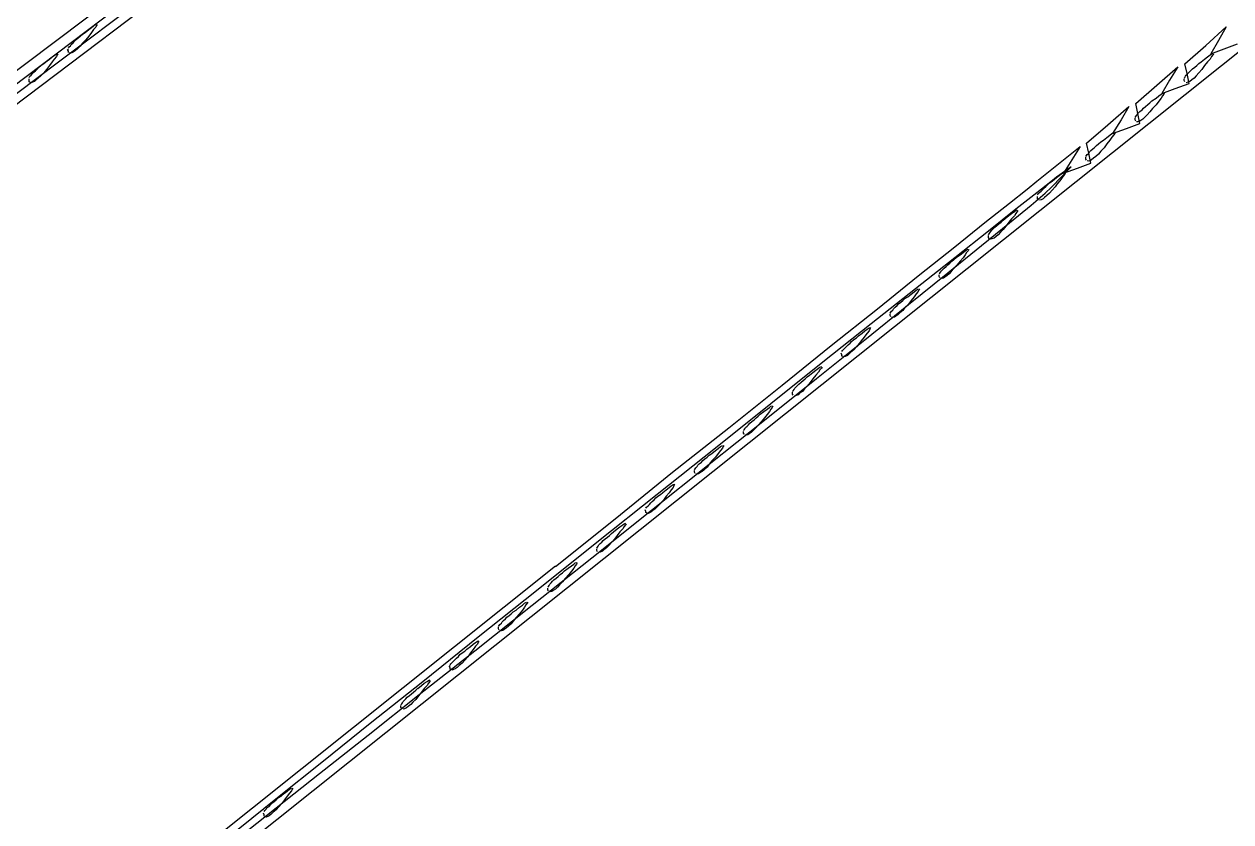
# Model space of a CAD drawing. Extents: x -125 to 152, y -90 to 100.
# Drawn here: x 138.54 to 140.331, y -66.917 to -65.733 of the extents above; entities that cross this region are included whole.
import ezdxf

# ---------------------------------------------------------------- set-up
doc = ezdxf.new("R2010")
doc.units = 0

msp = doc.modelspace()

# ---------------------------------------------------------------- linework, layer by layer
for p, q in [((141.5687, -64.7951), (138.5677, -67.1906)), ((137.1916, -66.811), (139.4489, -65.1062)), ((138.8979, -65.5419), (138.3749, -65.9373)), ((138.5885, -65.7902), (138.8645, -65.5823)), ((138.7145, -65.7109), (138.4791, -65.8888)), ((138.6395, -65.7375), (138.6427, -65.735)), ((138.6427, -65.735), (138.6458, -65.7332)), ((138.6458, -65.7332), (138.6458, -65.7332)), ((138.6468, -65.7348), (138.6458, -65.7374)), ((138.6479, -65.7331), (138.6468, -65.7348)), ((138.6166, -65.7557), (138.6198, -65.7531)), ((138.6198, -65.7531), (138.6229, -65.7505)), ((138.6229, -65.7505), (138.626, -65.7477)), ((138.626, -65.7477), (138.6302, -65.745)), ((138.6302, -65.745), (138.6354, -65.7409)), ((138.6354, -65.7505), (138.6312, -65.7562)), ((138.6354, -65.7409), (138.6395, -65.7375)), ((138.6395, -65.7452), (138.6354, -65.7505)), ((138.6427, -65.7408), (138.6395, -65.7452)), ((138.6458, -65.7374), (138.6427, -65.7408)), ((140.2937, -65.7642), (140.3239, -65.7369)), ((140.3239, -65.7369), (140.3124, -65.7568)), ((138.6041, -65.7705), (138.6052, -65.7694)), ((138.6052, -65.773), (138.6041, -65.7705)), ((138.6052, -65.7681), (138.6062, -65.7664)), ((138.6052, -65.7694), (138.6052, -65.7694)), ((138.6062, -65.7664), (138.6083, -65.7647)), ((138.6083, -65.7647), (138.6093, -65.7627)), ((138.6093, -65.7627), (138.6125, -65.7605)), ((138.6125, -65.7605), (138.6145, -65.7582)), ((138.6145, -65.7582), (138.6166, -65.7557)), ((138.6187, -65.7692), (138.6156, -65.772)), ((138.6229, -65.7656), (138.6187, -65.7692)), ((138.626, -65.7612), (138.6229, -65.7656)), ((138.6312, -65.7562), (138.626, -65.7612)), ((140.2625, -65.7915), (140.2937, -65.7642)), ((140.3124, -65.7568), (140.301, -65.7767)), ((140.301, -65.7767), (140.3208, -65.7694)), ((140.3208, -65.7694), (140.3406, -65.762)), ((138.5687, -65.7913), (138.5718, -65.7885)), ((138.5718, -65.7886), (138.577, -65.7845)), ((138.577, -65.7845), (138.5812, -65.7811)), ((138.5812, -65.7888), (138.577, -65.7942)), ((138.5812, -65.7811), (138.5854, -65.7785)), ((138.5843, -65.7845), (138.5812, -65.7888)), ((138.5874, -65.7809), (138.5843, -65.7845)), ((138.5854, -65.7785), (138.5874, -65.7769)), ((138.5874, -65.7769), (138.5895, -65.7759)), ((138.5885, -65.7783), (138.5874, -65.7809)), ((138.5895, -65.7767), (138.5885, -65.7783)), ((138.5895, -65.7759), (138.5895, -65.7759)), ((138.5895, -65.7759), (138.5895, -65.7759)), ((138.6052, -65.7748), (138.6052, -65.773)), ((138.6083, -65.7759), (138.6062, -65.7757)), ((138.6062, -65.7757), (138.6062, -65.7757)), ((138.6104, -65.7754), (138.6083, -65.7759)), ((138.6125, -65.7741), (138.6104, -65.7754)), ((138.6156, -65.772), (138.6125, -65.7741)), ((140.2833, -65.7913), (140.2864, -65.7885)), ((140.2864, -65.7886), (140.2916, -65.7845)), ((140.2916, -65.7845), (140.2958, -65.7811)), ((140.2958, -65.7888), (140.2916, -65.7942)), ((140.2958, -65.7811), (140.3, -65.7785)), ((140.3, -65.7845), (140.2958, -65.7888)), ((140.3, -65.7785), (140.302, -65.7769)), ((140.302, -65.7809), (140.3, -65.7845)), ((140.302, -65.7769), (140.3041, -65.7759)), ((140.3041, -65.7783), (140.302, -65.7809)), ((140.3041, -65.7759), (140.3041, -65.7759)), ((140.3051, -65.7767), (140.3041, -65.7783)), ((138.3302, -65.985), (138.5885, -65.7902)), ((138.55, -65.8083), (138.552, -65.8062)), ((138.552, -65.8062), (138.5541, -65.8041)), ((138.5541, -65.8041), (138.5562, -65.8018)), ((138.5562, -65.8018), (138.5593, -65.7993)), ((138.5593, -65.7993), (138.5614, -65.7968)), ((138.5614, -65.7968), (138.5645, -65.7941)), ((138.5645, -65.7941), (138.5687, -65.7913)), ((138.5687, -65.8049), (138.5645, -65.8092)), ((138.5729, -65.7999), (138.5687, -65.8049)), ((138.577, -65.7942), (138.5729, -65.7999)), ((140.2208, -65.8232), (140.252, -65.7959)), ((140.252, -65.7959), (140.2395, -65.8158)), ((140.2656, -65.8062), (140.2625, -65.7915)), ((140.2645, -65.8083), (140.2666, -65.8062)), ((140.2687, -65.821), (140.2656, -65.8062)), ((140.2666, -65.8062), (140.2687, -65.8041)), ((140.2687, -65.8041), (140.2708, -65.8018)), ((140.2708, -65.8018), (140.2739, -65.7993)), ((140.2739, -65.7993), (140.277, -65.7968)), ((140.277, -65.7968), (140.2802, -65.7941)), ((140.2833, -65.8049), (140.2791, -65.8092)), ((140.2802, -65.7941), (140.2833, -65.7913)), ((140.2874, -65.7999), (140.2833, -65.8049)), ((140.2916, -65.7942), (140.2874, -65.7999)), ((138.5468, -65.8117), (138.5479, -65.8101)), ((138.5468, -65.8166), (138.5468, -65.8141)), ((138.5468, -65.8183), (138.5468, -65.8166)), ((138.5489, -65.8194), (138.5468, -65.8183)), ((138.5479, -65.8101), (138.55, -65.8083)), ((138.552, -65.819), (138.55, -65.8196)), ((138.55, -65.8196), (138.55, -65.8196)), ((138.5551, -65.8177), (138.552, -65.819)), ((138.5573, -65.8156), (138.5551, -65.8177)), ((138.5604, -65.8127), (138.5573, -65.8156)), ((138.5645, -65.8092), (138.5604, -65.8127)), ((140.1895, -65.8505), (140.2208, -65.8232)), ((140.2395, -65.8158), (140.2281, -65.8358)), ((140.2479, -65.8283), (140.2687, -65.821)), ((140.2614, -65.813), (140.2625, -65.8117)), ((140.2614, -65.8166), (140.2614, -65.8141)), ((140.2625, -65.8183), (140.2614, -65.8166)), ((140.2625, -65.8117), (140.2635, -65.8101)), ((140.2635, -65.8101), (140.2645, -65.8083)), ((140.2666, -65.819), (140.2645, -65.8196)), ((140.2645, -65.8196), (140.2645, -65.8196)), ((140.2697, -65.8177), (140.2666, -65.819)), ((140.2729, -65.8156), (140.2697, -65.8177)), ((140.276, -65.8127), (140.2729, -65.8156)), ((140.2791, -65.8092), (140.276, -65.8127)), ((140.2135, -65.8468), (140.2197, -65.8426)), ((140.2197, -65.8426), (140.2239, -65.8393)), ((140.2239, -65.8393), (140.227, -65.8368)), ((140.227, -65.8426), (140.2239, -65.847)), ((140.227, -65.8368), (140.2302, -65.835)), ((140.2291, -65.8391), (140.227, -65.8426)), ((140.2281, -65.8358), (140.2479, -65.8283)), ((140.2312, -65.8366), (140.2291, -65.8391)), ((140.2302, -65.835), (140.2302, -65.835)), ((140.2322, -65.8348), (140.2312, -65.8366)), ((140.1479, -65.8823), (140.1791, -65.855)), ((140.1791, -65.855), (140.1677, -65.8749)), ((140.1927, -65.8653), (140.1895, -65.8505)), ((140.1958, -65.8622), (140.1989, -65.8599)), ((140.1989, -65.8599), (140.201, -65.8574)), ((140.201, -65.8574), (140.2041, -65.8549)), ((140.2041, -65.8549), (140.2072, -65.8522)), ((140.2072, -65.8522), (140.2104, -65.8495)), ((140.2104, -65.8495), (140.2135, -65.8468)), ((140.2145, -65.858), (140.2104, -65.863)), ((140.2197, -65.8523), (140.2145, -65.858)), ((140.2239, -65.847), (140.2197, -65.8523)), ((140.1677, -65.8749), (140.1552, -65.8948)), ((140.1885, -65.8711), (140.1895, -65.8698)), ((140.1885, -65.8748), (140.1885, -65.8722)), ((140.1895, -65.8766), (140.1885, -65.8748)), ((140.1895, -65.8698), (140.1906, -65.8682)), ((140.1906, -65.8682), (140.1916, -65.8665)), ((140.1927, -65.8777), (140.1906, -65.8775)), ((140.1906, -65.8775), (140.1906, -65.8775)), ((140.1916, -65.8665), (140.1937, -65.8644)), ((140.1958, -65.8801), (140.1927, -65.8653)), ((140.1947, -65.8772), (140.1927, -65.8777)), ((140.1937, -65.8644), (140.1958, -65.8622)), ((140.1968, -65.8758), (140.1947, -65.8772)), ((140.2, -65.8737), (140.1968, -65.8758)), ((140.2031, -65.8709), (140.2, -65.8737)), ((140.2062, -65.8673), (140.2031, -65.8709)), ((140.2104, -65.863), (140.2062, -65.8673)), ((140.1166, -65.9096), (140.1479, -65.8823)), ((140.151, -65.8974), (140.1541, -65.8949)), ((140.1541, -65.8949), (140.1572, -65.8931)), ((140.1552, -65.8948), (140.176, -65.8875)), ((140.1572, -65.8931), (140.1572, -65.8931)), ((140.1583, -65.8947), (140.1572, -65.8972)), ((140.1593, -65.893), (140.1583, -65.8947)), ((140.176, -65.8875), (140.1958, -65.8801)), ((140.0427, -65.966), (140.1072, -65.9141)), ((140.1072, -65.9141), (140.0947, -65.934)), ((140.1198, -65.9244), (140.1166, -65.9096)), ((140.1281, -65.9156), (140.1312, -65.913)), ((140.1312, -65.913), (140.1343, -65.9103)), ((140.1343, -65.9103), (140.1375, -65.9076)), ((140.1375, -65.9076), (140.1416, -65.9049)), ((140.1416, -65.9049), (140.1468, -65.9008)), ((140.1468, -65.9104), (140.1426, -65.9161)), ((140.1468, -65.9008), (140.151, -65.8974)), ((140.151, -65.9051), (140.1468, -65.9104)), ((140.1541, -65.9007), (140.151, -65.9051)), ((140.1572, -65.8972), (140.1541, -65.9007)), ((140.1156, -65.9293), (140.1166, -65.9279)), ((140.1156, -65.9329), (140.1156, -65.9303)), ((140.1166, -65.9279), (140.1176, -65.9263)), ((140.1176, -65.9263), (140.1198, -65.9246)), ((140.1198, -65.9246), (140.1208, -65.9225)), ((140.1229, -65.9392), (140.1198, -65.9244)), ((140.1208, -65.9225), (140.1229, -65.9204)), ((140.1229, -65.9204), (140.126, -65.918)), ((140.127, -65.9319), (140.1239, -65.9341)), ((140.126, -65.918), (140.1281, -65.9156)), ((140.1302, -65.9291), (140.127, -65.9319)), ((140.1343, -65.9255), (140.1302, -65.9291)), ((140.1375, -65.9211), (140.1343, -65.9255)), ((140.1426, -65.9161), (140.1375, -65.9211)), ((140.0645, -65.9749), (140.0937, -65.9447)), ((140.0937, -65.9447), (140.0718, -65.9598)), ((140.0947, -65.934), (140.0822, -65.9538)), ((140.0822, -65.9538), (140.1031, -65.9466)), ((140.1031, -65.9466), (140.1229, -65.9392)), ((140.1166, -65.9348), (140.1156, -65.9329)), ((140.1198, -65.9359), (140.1176, -65.9357)), ((140.1176, -65.9357), (140.1176, -65.9357)), ((140.1218, -65.9354), (140.1198, -65.9359)), ((140.1239, -65.9341), (140.1218, -65.9354)), ((140.0281, -65.9778), (140.0427, -65.966)), ((140.0635, -65.9669), (140.0427, -65.9829)), ((140.0614, -65.9684), (140.0656, -65.9657)), ((140.0718, -65.96), (140.0635, -65.9669)), ((140.0656, -65.9657), (140.0687, -65.963)), ((140.0687, -65.963), (140.0739, -65.9588)), ((140.0739, -65.9588), (140.0781, -65.9555)), ((140.0781, -65.9632), (140.0739, -65.9686)), ((140.0781, -65.9555), (140.0822, -65.953)), ((140.0812, -65.9588), (140.0781, -65.9632)), ((140.0843, -65.9554), (140.0812, -65.9588)), ((140.0822, -65.953), (140.0843, -65.9512)), ((140.0843, -65.9512), (140.0864, -65.9504)), ((140.0854, -65.9528), (140.0843, -65.9554)), ((140.0864, -65.9511), (140.0854, -65.9528)), ((140.0864, -65.9504), (140.0864, -65.9504)), ((140.002, -65.9984), (140.0281, -65.9778)), ((140.0427, -65.9829), (140.0114, -66.0075)), ((140.0343, -66.0016), (140.0551, -65.9837)), ((140.0437, -65.986), (140.0447, -65.9845)), ((140.0447, -65.9845), (140.0468, -65.9827)), ((140.0468, -65.9827), (140.0489, -65.9807)), ((140.0489, -65.9807), (140.051, -65.9785)), ((140.051, -65.9785), (140.0531, -65.9761)), ((140.0531, -65.9761), (140.0562, -65.9737)), ((140.0551, -65.9837), (140.0645, -65.9749)), ((140.0562, -65.9737), (140.0583, -65.9711)), ((140.0614, -65.9835), (140.0573, -65.9871)), ((140.0583, -65.9711), (140.0614, -65.9684)), ((140.0656, -65.9793), (140.0614, -65.9835)), ((140.0697, -65.9743), (140.0656, -65.9793)), ((140.0739, -65.9685), (140.0697, -65.9743)), ((139.9656, -66.0272), (140.002, -65.9984)), ((140.002, -66.0276), (140.0343, -66.0016)), ((140.0437, -65.991), (140.0437, -65.9884)), ((140.0437, -65.9927), (140.0437, -65.991)), ((140.0458, -65.9937), (140.0437, -65.9927)), ((140.0489, -65.9933), (140.0468, -65.9939)), ((140.0468, -65.9939), (140.0468, -65.9939)), ((140.052, -65.9921), (140.0489, -65.9933)), ((140.0541, -65.99), (140.052, -65.9921)), ((140.0573, -65.9871), (140.0541, -65.99)), ((140.0114, -66.0075), (139.9708, -66.0399)), ((139.9926, -66.0238), (139.9958, -66.0211)), ((139.9958, -66.0211), (140.001, -66.017)), ((140.001, -66.017), (140.0052, -66.0136)), ((140.0052, -66.0215), (140.001, -66.0267)), ((140.0052, -66.0136), (140.0093, -66.0111)), ((140.0093, -66.0171), (140.0052, -66.0215)), ((140.0093, -66.0111), (140.0114, -66.0095)), ((140.0114, -66.0136), (140.0093, -66.0171)), ((140.0114, -66.0095), (140.0135, -66.0085)), ((140.0135, -66.011), (140.0114, -66.0136)), ((140.0135, -66.0085), (140.0135, -66.0085)), ((140.0145, -66.0094), (140.0135, -66.011)), ((139.9208, -66.0634), (139.9656, -66.0272)), ((139.9604, -66.0613), (140.002, -66.0276)), ((139.9739, -66.0408), (139.976, -66.0387)), ((139.976, -66.0387), (139.9781, -66.0366)), ((139.9781, -66.0366), (139.9802, -66.0343)), ((139.9802, -66.0343), (139.9833, -66.0318)), ((139.9833, -66.0318), (139.9864, -66.0293)), ((139.9864, -66.0293), (139.9895, -66.0266)), ((139.9926, -66.0374), (139.9885, -66.0417)), ((139.9895, -66.0266), (139.9926, -66.0238)), ((139.9968, -66.0324), (139.9926, -66.0374)), ((140.001, -66.0267), (139.9968, -66.0324)), ((139.9708, -66.0399), (139.9208, -66.0795)), ((139.9708, -66.0455), (139.9718, -66.0442)), ((139.9708, -66.0492), (139.9708, -66.0466)), ((139.9718, -66.0509), (139.9708, -66.0492)), ((139.9718, -66.0442), (139.9729, -66.0426)), ((139.9729, -66.0426), (139.9739, -66.0408)), ((139.976, -66.0516), (139.9739, -66.0521)), ((139.9739, -66.0521), (139.9739, -66.0521)), ((139.9791, -66.0502), (139.976, -66.0516)), ((139.9822, -66.0481), (139.9791, -66.0502)), ((139.9854, -66.0453), (139.9822, -66.0481)), ((139.9885, -66.0417), (139.9854, -66.0453)), ((139.8666, -66.1063), (139.9208, -66.0634)), ((139.9104, -66.102), (139.9604, -66.0613)), ((139.9229, -66.0793), (139.9291, -66.0751)), ((139.9291, -66.0751), (139.9333, -66.0718)), ((139.9333, -66.0718), (139.9364, -66.0693)), ((139.9364, -66.0751), (139.9333, -66.0795)), ((139.9364, -66.0693), (139.9385, -66.0675)), ((139.9385, -66.0716), (139.9364, -66.0751)), ((139.9385, -66.0675), (139.9406, -66.0666)), ((139.9406, -66.0691), (139.9385, -66.0716)), ((139.9406, -66.0666), (139.9406, -66.0666)), ((139.9416, -66.0674), (139.9406, -66.0691)), ((139.9208, -66.0795), (139.8625, -66.1256)), ((139.9052, -66.0948), (139.9083, -66.0924)), ((139.9083, -66.0924), (139.9104, -66.0899)), ((139.9104, -66.0899), (139.9135, -66.0874)), ((139.9135, -66.0874), (139.9166, -66.0847)), ((139.9166, -66.0847), (139.9197, -66.082)), ((139.9197, -66.082), (139.9229, -66.0793)), ((139.9239, -66.0905), (139.9197, -66.0955)), ((139.9291, -66.0848), (139.9239, -66.0905)), ((139.9333, -66.0795), (139.9291, -66.0848)), ((139.8062, -66.1553), (139.8666, -66.1063)), ((139.852, -66.1488), (139.9104, -66.102)), ((139.8979, -66.1036), (139.8989, -66.1023)), ((139.8979, -66.1073), (139.8979, -66.1047)), ((139.8989, -66.1091), (139.8979, -66.1073)), ((139.8989, -66.1023), (139.8999, -66.1007)), ((139.8999, -66.1007), (139.901, -66.099)), ((139.902, -66.1102), (139.8999, -66.11)), ((139.8999, -66.11), (139.8999, -66.11)), ((139.901, -66.099), (139.9031, -66.0969)), ((139.9041, -66.1097), (139.902, -66.1102)), ((139.9031, -66.0969), (139.9052, -66.0948)), ((139.9062, -66.1083), (139.9041, -66.1097)), ((139.9093, -66.1062), (139.9062, -66.1083)), ((139.9124, -66.1034), (139.9093, -66.1062)), ((139.9156, -66.0998), (139.9124, -66.1034)), ((139.9197, -66.0955), (139.9156, -66.0998)), ((139.8625, -66.1256), (139.7968, -66.1776)), ((139.8604, -66.1299), (139.8635, -66.1274)), ((139.8635, -66.1274), (139.8666, -66.1256)), ((139.8666, -66.1256), (139.8666, -66.1256)), ((139.8676, -66.1272), (139.8666, -66.1297)), ((139.8687, -66.1255), (139.8676, -66.1272)), ((139.8374, -66.1481), (139.8406, -66.1455)), ((139.8406, -66.1455), (139.8437, -66.1428)), ((139.8437, -66.1428), (139.8468, -66.1401)), ((139.8468, -66.1401), (139.851, -66.1374)), ((139.851, -66.1374), (139.8562, -66.1333)), ((139.8562, -66.1429), (139.852, -66.1485)), ((139.8562, -66.1333), (139.8604, -66.1299)), ((139.8604, -66.1376), (139.8562, -66.1429)), ((139.8635, -66.1332), (139.8604, -66.1376)), ((139.8666, -66.1297), (139.8635, -66.1332)), ((139.7375, -66.2097), (139.8062, -66.1553)), ((139.7874, -66.2013), (139.852, -66.1488)), ((139.825, -66.1618), (139.826, -66.1604)), ((139.825, -66.1654), (139.825, -66.1628)), ((139.826, -66.1604), (139.827, -66.1588)), ((139.827, -66.1588), (139.8291, -66.1571)), ((139.8291, -66.1571), (139.8301, -66.1551)), ((139.8301, -66.1551), (139.8322, -66.1529)), ((139.8322, -66.1529), (139.8354, -66.1505)), ((139.8364, -66.1642), (139.8333, -66.1663)), ((139.8354, -66.1505), (139.8374, -66.1481)), ((139.8395, -66.1613), (139.8364, -66.1642)), ((139.8437, -66.1578), (139.8395, -66.1613)), ((139.8468, -66.1535), (139.8437, -66.1578)), ((139.852, -66.1485), (139.8468, -66.1535)), ((139.7968, -66.1776), (139.7249, -66.2347)), ((139.7937, -66.1837), (139.7958, -66.1829)), ((139.7958, -66.1829), (139.7958, -66.1829)), ((139.826, -66.1672), (139.825, -66.1654)), ((139.8291, -66.1682), (139.827, -66.1681)), ((139.827, -66.1681), (139.827, -66.1681)), ((139.8312, -66.1677), (139.8291, -66.1682)), ((139.8333, -66.1663), (139.8312, -66.1677)), ((139.7708, -66.201), (139.7749, -66.1983)), ((139.7749, -66.1983), (139.7781, -66.1955)), ((139.7781, -66.1955), (139.7833, -66.1915)), ((139.7833, -66.1915), (139.7874, -66.1881)), ((139.7874, -66.1957), (139.7833, -66.2011)), ((139.7874, -66.1881), (139.7906, -66.1855)), ((139.7906, -66.1913), (139.7874, -66.1957)), ((139.7906, -66.1855), (139.7937, -66.1837)), ((139.7937, -66.1879), (139.7906, -66.1913)), ((139.7947, -66.1853), (139.7937, -66.1879)), ((139.7958, -66.1836), (139.7947, -66.1853)), ((139.6645, -66.2687), (139.7375, -66.2097)), ((139.7156, -66.2589), (139.7874, -66.2013)), ((139.7531, -66.2185), (139.7541, -66.217)), ((139.7541, -66.217), (139.7562, -66.2152)), ((139.7562, -66.2152), (139.7583, -66.2132)), ((139.7583, -66.2132), (139.7604, -66.211)), ((139.7604, -66.211), (139.7625, -66.2086)), ((139.7625, -66.2086), (139.7656, -66.2062)), ((139.7656, -66.2062), (139.7676, -66.2036)), ((139.7708, -66.2161), (139.7666, -66.2197)), ((139.7676, -66.2036), (139.7708, -66.201)), ((139.7749, -66.2118), (139.7708, -66.2161)), ((139.7791, -66.2068), (139.7749, -66.2118)), ((139.7833, -66.201), (139.7791, -66.2068)), ((139.7249, -66.2347), (139.6479, -66.2964)), ((139.7531, -66.2235), (139.752, -66.2209)), ((139.7531, -66.2254), (139.7531, -66.2235)), ((139.7552, -66.2263), (139.7531, -66.2254)), ((139.7583, -66.226), (139.7562, -66.2266)), ((139.7562, -66.2266), (139.7562, -66.2266)), ((139.7614, -66.2247), (139.7583, -66.226)), ((139.7635, -66.2226), (139.7614, -66.2247)), ((139.7666, -66.2197), (139.7635, -66.2226)), ((139.702, -66.2565), (139.7051, -66.2536)), ((139.7051, -66.2536), (139.7104, -66.2496)), ((139.7104, -66.2496), (139.7145, -66.2462)), ((139.7145, -66.2538), (139.7104, -66.2593)), ((139.7145, -66.2462), (139.7187, -66.2436)), ((139.7187, -66.2495), (139.7145, -66.2538)), ((139.7187, -66.2436), (139.7208, -66.2419)), ((139.7208, -66.246), (139.7187, -66.2495)), ((139.7208, -66.2419), (139.7229, -66.241)), ((139.7229, -66.2434), (139.7208, -66.246)), ((139.7229, -66.241), (139.7229, -66.241)), ((139.7239, -66.2418), (139.7229, -66.2434)), ((139.5854, -66.3318), (139.6645, -66.2687)), ((139.6385, -66.3205), (139.7156, -66.2589)), ((139.6833, -66.2733), (139.6854, -66.2713)), ((139.6854, -66.2713), (139.6874, -66.2692)), ((139.6874, -66.2692), (139.6895, -66.2669)), ((139.6895, -66.2669), (139.6927, -66.2644)), ((139.6927, -66.2644), (139.6958, -66.2618)), ((139.6958, -66.2618), (139.6989, -66.2592)), ((139.702, -66.27), (139.6979, -66.2743)), ((139.6989, -66.2592), (139.702, -66.2565)), ((139.7062, -66.2649), (139.702, -66.27)), ((139.7104, -66.2592), (139.7062, -66.2649)), ((139.6801, -66.278), (139.6812, -66.2768)), ((139.6801, -66.2818), (139.6801, -66.2791)), ((139.6812, -66.2835), (139.6801, -66.2818)), ((139.6812, -66.2768), (139.6823, -66.2751)), ((139.6823, -66.2751), (139.6833, -66.2733)), ((139.6854, -66.2842), (139.6833, -66.2848)), ((139.6833, -66.2848), (139.6833, -66.2848)), ((139.6885, -66.2828), (139.6854, -66.2842)), ((139.6906, -66.2807), (139.6885, -66.2828)), ((139.6947, -66.2779), (139.6906, -66.2807)), ((139.6979, -66.2743), (139.6947, -66.2779)), ((139.6479, -66.2964), (139.5656, -66.3621)), ((139.6322, -66.3118), (139.6375, -66.3077)), ((139.6375, -66.3077), (139.6426, -66.3043)), ((139.6426, -66.3043), (139.6458, -66.3018)), ((139.6458, -66.3076), (139.6426, -66.312)), ((139.6458, -66.3018), (139.6479, -66.3)), ((139.6479, -66.3042), (139.6458, -66.3076)), ((139.6479, -66.3), (139.6499, -66.2992)), ((139.6499, -66.3016), (139.6479, -66.3042)), ((139.6499, -66.2992), (139.6499, -66.2992)), ((139.651, -66.2999), (139.6499, -66.3016)), ((139.5562, -66.3858), (139.6385, -66.3205)), ((139.6145, -66.3273), (139.6166, -66.3249)), ((139.6166, -66.3249), (139.6198, -66.3225)), ((139.6198, -66.3225), (139.6229, -66.3199)), ((139.6229, -66.3199), (139.626, -66.3172)), ((139.626, -66.3172), (139.6291, -66.3145)), ((139.6291, -66.3145), (139.6322, -66.3118)), ((139.6333, -66.323), (139.6291, -66.328)), ((139.6385, -66.3173), (139.6333, -66.323)), ((139.6426, -66.312), (139.6385, -66.3173)), ((139.502, -66.398), (139.5854, -66.3318)), ((139.6072, -66.3361), (139.6083, -66.3348)), ((139.6072, -66.3398), (139.6072, -66.3373)), ((139.6083, -66.3416), (139.6072, -66.3398)), ((139.6083, -66.3348), (139.6093, -66.3332)), ((139.6093, -66.3332), (139.6104, -66.3315)), ((139.6114, -66.3427), (139.6093, -66.3425)), ((139.6093, -66.3425), (139.6093, -66.3425)), ((139.6104, -66.3315), (139.6125, -66.3295)), ((139.6135, -66.3422), (139.6114, -66.3427)), ((139.6125, -66.3295), (139.6145, -66.3273)), ((139.6156, -66.3408), (139.6135, -66.3422)), ((139.6187, -66.3387), (139.6156, -66.3408)), ((139.6218, -66.3359), (139.6187, -66.3387)), ((139.6249, -66.3324), (139.6218, -66.3359)), ((139.6291, -66.328), (139.6249, -66.3324)), ((139.5656, -66.3621), (139.4791, -66.4309)), ((139.5697, -66.3625), (139.5729, -66.3599)), ((139.5729, -66.3599), (139.576, -66.3581)), ((139.576, -66.3581), (139.576, -66.3581)), ((139.577, -66.3597), (139.576, -66.3623)), ((139.5781, -66.358), (139.577, -66.3597)), ((139.5468, -66.3806), (139.55, -66.378)), ((139.55, -66.378), (139.5531, -66.3754)), ((139.5531, -66.3754), (139.5562, -66.3727)), ((139.5562, -66.3727), (139.5604, -66.3699)), ((139.5604, -66.37), (139.5656, -66.3658)), ((139.5656, -66.3754), (139.5604, -66.3811)), ((139.5656, -66.3658), (139.5697, -66.3625)), ((139.5697, -66.3701), (139.5656, -66.3755)), ((139.5729, -66.3657), (139.5697, -66.3701)), ((139.576, -66.3623), (139.5729, -66.3657)), ((139.4166, -66.4669), (139.502, -66.398)), ((139.4708, -66.4542), (139.5562, -66.3858)), ((139.5343, -66.3943), (139.5354, -66.3929)), ((139.5343, -66.3979), (139.5343, -66.3953)), ((139.5354, -66.3997), (139.5343, -66.3979)), ((139.5354, -66.3929), (139.5364, -66.3913)), ((139.5364, -66.3913), (139.5385, -66.3896)), ((139.5385, -66.3896), (139.5395, -66.3876)), ((139.5395, -66.3876), (139.5416, -66.3854)), ((139.5416, -66.3854), (139.5447, -66.383)), ((139.5458, -66.3969), (139.5427, -66.3989)), ((139.5447, -66.383), (139.5468, -66.3806)), ((139.5489, -66.3941), (139.5458, -66.3969)), ((139.5531, -66.3905), (139.5489, -66.3941)), ((139.5562, -66.3861), (139.5531, -66.3905)), ((139.5604, -66.3811), (139.5562, -66.3861)), ((139.5031, -66.4162), (139.5052, -66.4154)), ((139.5052, -66.4154), (139.5052, -66.4154)), ((139.5385, -66.4008), (139.5364, -66.4006)), ((139.5364, -66.4006), (139.5364, -66.4006)), ((139.5406, -66.4003), (139.5385, -66.4008)), ((139.5427, -66.3989), (139.5406, -66.4003)), ((139.4791, -66.4309), (139.3895, -66.5023)), ((139.477, -66.4361), (139.4802, -66.4335)), ((139.4802, -66.4335), (139.4843, -66.4308)), ((139.4843, -66.4308), (139.4875, -66.428)), ((139.4875, -66.428), (139.4926, -66.424)), ((139.4926, -66.4335), (139.4885, -66.4393)), ((139.4926, -66.424), (139.4968, -66.4206)), ((139.4968, -66.4282), (139.4926, -66.4336)), ((139.4968, -66.4206), (139.4999, -66.418)), ((139.4999, -66.4238), (139.4968, -66.4282)), ((139.4999, -66.418), (139.5031, -66.4162)), ((139.5031, -66.4204), (139.4999, -66.4238)), ((139.5041, -66.4178), (139.5031, -66.4204)), ((139.5052, -66.4161), (139.5041, -66.4178)), ((139.4624, -66.4511), (139.4635, -66.4496)), ((139.4635, -66.4496), (139.4656, -66.4477)), ((139.4656, -66.4477), (139.4677, -66.4457)), ((139.4677, -66.4457), (139.4697, -66.4435)), ((139.4697, -66.4435), (139.4718, -66.4412)), ((139.4718, -66.4412), (139.4749, -66.4387)), ((139.4749, -66.4387), (139.477, -66.4361)), ((139.4802, -66.4484), (139.476, -66.452)), ((139.4843, -66.4442), (139.4802, -66.4484)), ((139.4885, -66.4393), (139.4843, -66.4442)), ((139.3281, -66.5376), (139.4166, -66.4669)), ((139.3822, -66.5247), (139.4708, -66.4542)), ((139.4624, -66.456), (139.4614, -66.4535)), ((139.4624, -66.4578), (139.4624, -66.456)), ((139.4645, -66.4587), (139.4624, -66.4578)), ((139.4677, -66.4583), (139.4656, -66.459)), ((139.4656, -66.459), (139.4656, -66.459)), ((139.4697, -66.457), (139.4677, -66.4583)), ((139.4729, -66.4549), (139.4697, -66.457)), ((139.476, -66.452), (139.4729, -66.4549)), ((139.4114, -66.489), (139.4145, -66.4861)), ((139.4145, -66.4862), (139.4197, -66.4821)), ((139.4197, -66.4821), (139.4239, -66.4787)), ((139.4239, -66.4865), (139.4197, -66.4918)), ((139.4239, -66.4787), (139.4281, -66.4761)), ((139.4281, -66.482), (139.4239, -66.4865)), ((139.4281, -66.4761), (139.4301, -66.4745)), ((139.4301, -66.4785), (139.4281, -66.482)), ((139.4301, -66.4745), (139.4323, -66.4735)), ((139.4323, -66.4759), (139.4301, -66.4785)), ((139.4323, -66.4735), (139.4323, -66.4735)), ((139.4333, -66.4743), (139.4323, -66.4759)), ((139.3895, -66.5023), (139.3, -66.5738)), ((139.3926, -66.5058), (139.3947, -66.5038)), ((139.3947, -66.5038), (139.3968, -66.5017)), ((139.3968, -66.5017), (139.3989, -66.4994)), ((139.3989, -66.4994), (139.402, -66.4969)), ((139.402, -66.4969), (139.4052, -66.4943)), ((139.4052, -66.4943), (139.4083, -66.4917)), ((139.4114, -66.5023), (139.4072, -66.5066)), ((139.4083, -66.4917), (139.4114, -66.489)), ((139.4156, -66.4974), (139.4114, -66.5023)), ((139.4197, -66.4917), (139.4156, -66.4974)), ((139.3895, -66.5106), (139.3906, -66.5093)), ((139.3895, -66.5142), (139.3895, -66.5117)), ((139.3906, -66.5159), (139.3895, -66.5142)), ((139.3906, -66.5093), (139.3916, -66.5077)), ((139.3916, -66.5077), (139.3926, -66.5058)), ((139.3947, -66.5164), (139.3926, -66.5171)), ((139.3926, -66.5171), (139.3926, -66.5171)), ((139.3979, -66.5151), (139.3947, -66.5164)), ((139.3999, -66.513), (139.3979, -66.5151)), ((139.4041, -66.5102), (139.3999, -66.513)), ((139.4072, -66.5066), (139.4041, -66.5102)), ((138.6781, -67.0561), (139.3281, -66.5366)), ((139.2937, -66.5951), (139.3822, -66.5247)), ((139.3416, -66.5444), (139.3468, -66.5402)), ((139.3468, -66.5402), (139.352, -66.5369)), ((139.352, -66.5369), (139.3552, -66.5343)), ((139.3552, -66.5401), (139.352, -66.5446)), ((139.3552, -66.5343), (139.3572, -66.5326)), ((139.3572, -66.5367), (139.3552, -66.5401)), ((139.3572, -66.5326), (139.3593, -66.5317)), ((139.3593, -66.5341), (139.3572, -66.5367)), ((139.3593, -66.5317), (139.3593, -66.5317)), ((139.3604, -66.5324), (139.3593, -66.5341)), ((139.3239, -66.5598), (139.326, -66.5575)), ((139.326, -66.5575), (139.3291, -66.555)), ((139.3291, -66.555), (139.3322, -66.5524)), ((139.3322, -66.5524), (139.3354, -66.5498)), ((139.3354, -66.5498), (139.3385, -66.5471)), ((139.3385, -66.5471), (139.3416, -66.5443)), ((139.3427, -66.5555), (139.3385, -66.5605)), ((139.3479, -66.5498), (139.3427, -66.5555)), ((139.352, -66.5446), (139.3479, -66.5499)), ((139.3, -66.5738), (139.2135, -66.6429)), ((139.3166, -66.5687), (139.3177, -66.5674)), ((139.3166, -66.5723), (139.3166, -66.5698)), ((139.3177, -66.5741), (139.3166, -66.5723)), ((139.3177, -66.5674), (139.3187, -66.5658)), ((139.3187, -66.5658), (139.3197, -66.5639)), ((139.3208, -66.5752), (139.3187, -66.575)), ((139.3187, -66.575), (139.3187, -66.575)), ((139.3197, -66.5639), (139.3218, -66.562)), ((139.3229, -66.5747), (139.3208, -66.5752)), ((139.3218, -66.562), (139.3239, -66.5598)), ((139.325, -66.5733), (139.3229, -66.5747)), ((139.3281, -66.5712), (139.325, -66.5733)), ((139.3312, -66.5684), (139.3281, -66.5712)), ((139.3343, -66.5649), (139.3312, -66.5684)), ((139.3385, -66.5605), (139.3343, -66.5649)), ((139.2749, -66.5983), (139.2791, -66.595)), ((139.2791, -66.595), (139.2822, -66.5924)), ((139.2822, -66.5924), (139.2854, -66.5907)), ((139.2843, -66.5948), (139.2822, -66.5982)), ((139.2864, -66.5922), (139.2843, -66.5948)), ((139.2854, -66.5907), (139.2854, -66.5907)), ((139.2874, -66.5905), (139.2864, -66.5922)), ((139.2083, -66.6629), (139.2937, -66.5951)), ((139.2562, -66.6131), (139.2593, -66.6105)), ((139.2593, -66.6105), (139.2625, -66.6079)), ((139.2625, -66.6079), (139.2656, -66.6052)), ((139.2656, -66.6052), (139.2697, -66.6024)), ((139.2697, -66.6025), (139.2749, -66.5983)), ((139.2749, -66.6079), (139.2697, -66.6136)), ((139.2791, -66.6026), (139.2749, -66.608)), ((139.2822, -66.5982), (139.2791, -66.6026)), ((139.2437, -66.6269), (139.2448, -66.6255)), ((139.2437, -66.6304), (139.2437, -66.6279)), ((139.2448, -66.6322), (139.2437, -66.6304)), ((139.2448, -66.6255), (139.2458, -66.6239)), ((139.2458, -66.6239), (139.2479, -66.6221)), ((139.2479, -66.6221), (139.2489, -66.6201)), ((139.2489, -66.6201), (139.251, -66.6179)), ((139.251, -66.6179), (139.2541, -66.6156)), ((139.2552, -66.6294), (139.252, -66.6314)), ((139.2541, -66.6156), (139.2562, -66.6131)), ((139.2583, -66.6266), (139.2552, -66.6294)), ((139.2625, -66.623), (139.2583, -66.6266)), ((139.2656, -66.6187), (139.2625, -66.623)), ((139.2697, -66.6136), (139.2656, -66.6187)), ((139.2135, -66.6429), (139.1312, -66.7088)), ((139.2124, -66.6488), (139.2145, -66.6479)), ((139.2145, -66.6486), (139.2135, -66.6503)), ((139.2145, -66.6479), (139.2145, -66.6479)), ((139.2479, -66.6333), (139.2458, -66.6332)), ((139.2458, -66.6332), (139.2458, -66.6332)), ((139.2499, -66.6328), (139.2479, -66.6333)), ((139.252, -66.6314), (139.2499, -66.6328)), ((139.126, -66.7276), (139.2083, -66.6629)), ((139.1864, -66.6686), (139.1895, -66.666)), ((139.1895, -66.666), (139.1937, -66.6633)), ((139.1937, -66.6633), (139.1968, -66.6605)), ((139.1968, -66.6606), (139.202, -66.6564)), ((139.202, -66.666), (139.1979, -66.6719)), ((139.202, -66.6564), (139.2062, -66.6531)), ((139.2062, -66.6608), (139.202, -66.6661)), ((139.2062, -66.6531), (139.2093, -66.6505)), ((139.2093, -66.6563), (139.2062, -66.6608)), ((139.2093, -66.6505), (139.2124, -66.6488)), ((139.2124, -66.6529), (139.2093, -66.6563)), ((139.2135, -66.6503), (139.2124, -66.6529)), ((139.1718, -66.6836), (139.1729, -66.6821)), ((139.1729, -66.6821), (139.175, -66.6802)), ((139.175, -66.6802), (139.177, -66.6782)), ((139.177, -66.6782), (139.1791, -66.676)), ((139.1791, -66.676), (139.1812, -66.6737)), ((139.1812, -66.6737), (139.1843, -66.6712)), ((139.1843, -66.6712), (139.1864, -66.6686)), ((139.1895, -66.6811), (139.1854, -66.6847)), ((139.1937, -66.6769), (139.1895, -66.6811)), ((139.1979, -66.6719), (139.1937, -66.6769)), ((139.1708, -66.686), (139.1718, -66.6849)), ((139.1718, -66.6885), (139.1708, -66.686)), ((139.1718, -66.6849), (139.1718, -66.6849)), ((139.1718, -66.6903), (139.1718, -66.6885)), ((139.1739, -66.6913), (139.1718, -66.6903)), ((139.177, -66.6909), (139.175, -66.6916)), ((139.175, -66.6916), (139.175, -66.6916)), ((139.1791, -66.6896), (139.177, -66.6909)), ((139.1823, -66.6875), (139.1791, -66.6896)), ((139.1854, -66.6847), (139.1823, -66.6875)), ((139.1312, -66.7088), (139.0531, -66.771)), ((139.1208, -66.7215), (139.1239, -66.7186)), ((139.1239, -66.7187), (139.1291, -66.7146)), ((139.1291, -66.7146), (139.1333, -66.7112)), ((139.1333, -66.7189), (139.1291, -66.7243)), ((139.1333, -66.7112), (139.1375, -66.7086)), ((139.1375, -66.7145), (139.1333, -66.7189)), ((139.1375, -66.7086), (139.1395, -66.707)), ((139.1395, -66.711), (139.1375, -66.7145)), ((139.1395, -66.707), (139.1416, -66.706)), ((139.1416, -66.7084), (139.1395, -66.711)), ((139.1416, -66.706), (139.1416, -66.706)), ((139.1416, -66.7068), (139.1416, -66.7084)), ((139.05, -66.7884), (139.126, -66.7276)), ((139.101, -66.7402), (139.102, -66.7383)), ((139.102, -66.7383), (139.1041, -66.7363)), ((139.1041, -66.7363), (139.1062, -66.7342)), ((139.1062, -66.7342), (139.1083, -66.7319)), ((139.1083, -66.7319), (139.1114, -66.7294)), ((139.1114, -66.7294), (139.1145, -66.7268)), ((139.1145, -66.7268), (139.1176, -66.7242)), ((139.1208, -66.735), (139.1166, -66.7393)), ((139.1176, -66.7242), (139.1208, -66.7215)), ((139.1249, -66.7299), (139.1208, -66.735)), ((139.1291, -66.7242), (139.1249, -66.7299)), ((139.0989, -66.7431), (139.0999, -66.7418)), ((139.0989, -66.7467), (139.0989, -66.7442)), ((139.0999, -66.7484), (139.0989, -66.7467)), ((139.0999, -66.7418), (139.101, -66.7402)), ((139.1041, -66.7491), (139.102, -66.7497)), ((139.102, -66.7497), (139.102, -66.7497)), ((139.1072, -66.7477), (139.1041, -66.7491)), ((139.1093, -66.7456), (139.1072, -66.7477)), ((139.1135, -66.7428), (139.1093, -66.7456)), ((139.1166, -66.7393), (139.1135, -66.7428)), ((139.0531, -66.771), (138.9812, -66.8287)), ((138.9781, -66.8449), (139.05, -66.7884)), ((138.9135, -66.8961), (138.9781, -66.8449)), ((138.9812, -66.8287), (138.9156, -66.8813)), ((138.9156, -66.8813), (138.8572, -66.9282)), ((138.9135, -66.8841), (138.9166, -66.8813)), ((138.9166, -66.8813), (138.9208, -66.8785)), ((138.9208, -66.8786), (138.926, -66.8745)), ((138.926, -66.8745), (138.9301, -66.8711)), ((138.9301, -66.8787), (138.926, -66.8842)), ((138.9301, -66.8711), (138.9333, -66.8685)), ((138.9333, -66.8744), (138.9301, -66.8787)), ((138.9333, -66.8685), (138.9364, -66.8668)), ((138.9364, -66.8709), (138.9333, -66.8744)), ((138.9364, -66.8668), (138.9364, -66.8668)), ((138.9374, -66.8683), (138.9364, -66.8709)), ((138.9385, -66.8667), (138.9374, -66.8683)), ((138.8562, -66.9416), (138.9135, -66.8961)), ((138.8968, -66.9), (138.8989, -66.8982)), ((138.8989, -66.8982), (138.8999, -66.8962)), ((138.8999, -66.8962), (138.9031, -66.8941)), ((138.9031, -66.8941), (138.9052, -66.8917)), ((138.9052, -66.8917), (138.9072, -66.8893)), ((138.9072, -66.8893), (138.9104, -66.8867)), ((138.9135, -66.8992), (138.9093, -66.9027)), ((138.9104, -66.8867), (138.9135, -66.8841)), ((138.9177, -66.8948), (138.9135, -66.8992)), ((138.9218, -66.8898), (138.9177, -66.8948)), ((138.926, -66.8841), (138.9218, -66.8898)), ((138.8958, -66.9066), (138.8947, -66.9039)), ((138.8958, -66.9016), (138.8968, -66.9)), ((138.8958, -66.9084), (138.8958, -66.9066)), ((138.8989, -66.9097), (138.8968, -66.9094)), ((138.8968, -66.9094), (138.8968, -66.9094)), ((138.901, -66.9091), (138.8989, -66.9097)), ((138.9031, -66.9077), (138.901, -66.9091)), ((138.9062, -66.9056), (138.9031, -66.9077)), ((138.9093, -66.9027), (138.9062, -66.9056))]:
    msp.add_line(p, q)

doc.saveas('drawing.dxf')
